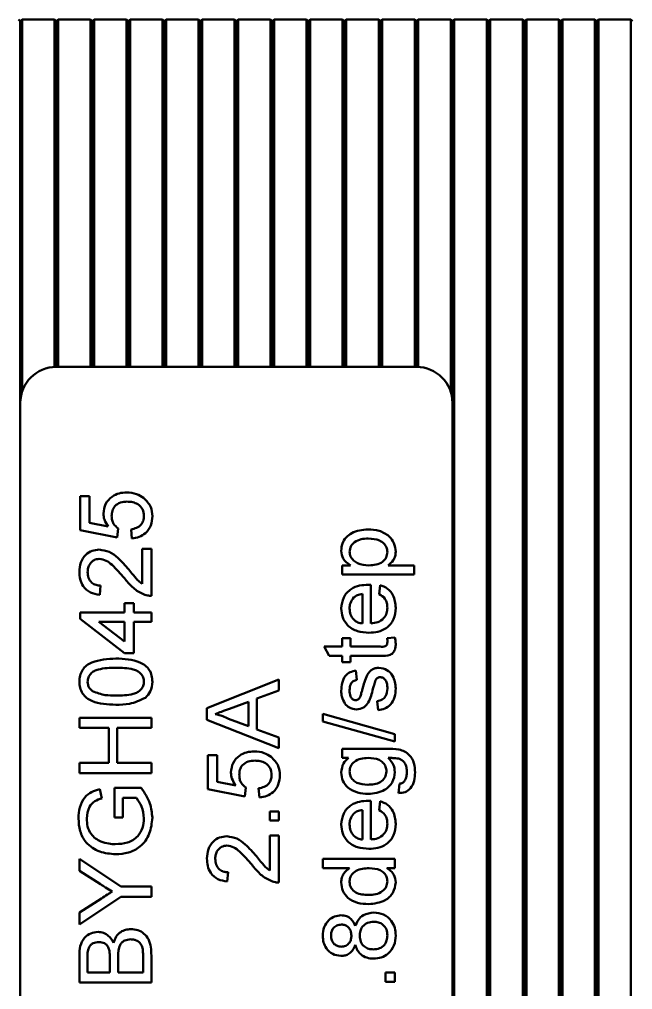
# Model space of a CAD drawing. Header units: millimetres. Extents: x 0 to 2215, y 0 to 863.
# Drawn here: x 1689.09 to 1697.6, y 680.01 to 693.48 of the extents above; entities that cross this region are included whole.
import ezdxf

# ---------------------------------------------------------------- set-up
doc = ezdxf.new("R2010")
doc.units = ezdxf.units.MM
doc.layers.add('粗实线层', color=7, linetype='Continuous', lineweight=50)

msp = doc.modelspace()

# ---------------------------------------------------------------- linework, layer by layer
at = {"layer": '粗实线层'}
for p, q in [((1689.075, 693.478), (1689.1, 693.453)), ((1689.1, 693.453), (1689.125, 693.478)), ((1689.1, 692.976), (1689.1, 693.453)), ((1689.125, 693.478), (1689.125, 692.996)), ((1689.125, 693.478), (1689.575, 693.478)), ((1689.575, 692.996), (1689.575, 693.478)), ((1689.575, 693.478), (1689.6, 693.453)), ((1689.6, 693.453), (1689.625, 693.478)), ((1689.6, 692.976), (1689.6, 693.453)), ((1689.625, 693.478), (1689.625, 692.996)), ((1689.625, 693.478), (1690.075, 693.478)), ((1690.075, 692.996), (1690.075, 693.478)), ((1690.075, 693.478), (1690.1, 693.453)), ((1690.1, 693.453), (1690.125, 693.478)), ((1690.1, 692.976), (1690.1, 693.453)), ((1690.125, 693.478), (1690.125, 692.996)), ((1690.125, 693.478), (1690.575, 693.478)), ((1690.575, 692.996), (1690.575, 693.478)), ((1690.575, 693.478), (1690.6, 693.453)), ((1690.6, 693.453), (1690.625, 693.478)), ((1690.6, 692.976), (1690.6, 693.453)), ((1690.625, 693.478), (1690.625, 692.996)), ((1690.625, 693.478), (1691.075, 693.478)), ((1691.075, 692.996), (1691.075, 693.478)), ((1691.075, 693.478), (1691.1, 693.453)), ((1691.1, 693.453), (1691.125, 693.478)), ((1691.1, 692.976), (1691.1, 693.453)), ((1691.125, 693.478), (1691.125, 692.996)), ((1691.125, 693.478), (1691.575, 693.478)), ((1691.575, 692.996), (1691.575, 693.478)), ((1691.575, 693.478), (1691.6, 693.453)), ((1691.6, 693.453), (1691.625, 693.478)), ((1691.6, 692.976), (1691.6, 693.453)), ((1691.625, 693.478), (1691.625, 692.996)), ((1691.625, 693.478), (1692.075, 693.478)), ((1692.075, 692.996), (1692.075, 693.478)), ((1692.075, 693.478), (1692.1, 693.453)), ((1692.1, 693.453), (1692.125, 693.478)), ((1692.1, 692.976), (1692.1, 693.453)), ((1692.125, 693.478), (1692.125, 692.996)), ((1692.125, 693.478), (1692.575, 693.478)), ((1692.575, 692.996), (1692.575, 693.478)), ((1692.575, 693.478), (1692.6, 693.453)), ((1692.6, 693.453), (1692.625, 693.478)), ((1692.6, 692.976), (1692.6, 693.453)), ((1692.625, 693.478), (1692.625, 692.996)), ((1692.625, 693.478), (1693.075, 693.478)), ((1693.075, 692.996), (1693.075, 693.478)), ((1693.075, 693.478), (1693.1, 693.453)), ((1693.1, 693.453), (1693.125, 693.478)), ((1693.1, 692.976), (1693.1, 693.453)), ((1693.125, 693.478), (1693.125, 692.996)), ((1693.125, 693.478), (1693.575, 693.478)), ((1693.575, 692.996), (1693.575, 693.478)), ((1693.575, 693.478), (1693.6, 693.453)), ((1693.6, 693.453), (1693.625, 693.478)), ((1693.6, 692.976), (1693.6, 693.453)), ((1693.625, 693.478), (1693.625, 692.996)), ((1693.625, 693.478), (1694.075, 693.478)), ((1694.075, 692.996), (1694.075, 693.478)), ((1694.075, 693.478), (1694.1, 693.453)), ((1694.1, 693.453), (1694.125, 693.478)), ((1694.1, 692.976), (1694.1, 693.453)), ((1694.125, 693.478), (1694.125, 692.996)), ((1694.125, 693.478), (1694.575, 693.478)), ((1694.575, 692.996), (1694.575, 693.478)), ((1694.575, 693.478), (1694.6, 693.453)), ((1694.6, 693.453), (1694.625, 693.478)), ((1694.6, 692.976), (1694.6, 693.453)), ((1694.625, 693.478), (1694.625, 692.996)), ((1694.625, 693.478), (1695.075, 693.478)), ((1695.075, 692.996), (1695.075, 693.478)), ((1695.075, 693.478), (1695.1, 693.453)), ((1695.1, 693.453), (1695.125, 693.478)), ((1695.1, 692.976), (1695.1, 693.453)), ((1695.125, 693.478), (1695.125, 692.996)), ((1695.125, 693.478), (1695.575, 693.478)), ((1695.575, 692.996), (1695.575, 693.478)), ((1695.575, 693.478), (1695.6, 693.453)), ((1695.6, 693.453), (1695.625, 693.478)), ((1695.6, 692.976), (1695.6, 693.453)), ((1695.625, 693.478), (1695.625, 692.996)), ((1695.625, 693.478), (1696.075, 693.478)), ((1696.075, 692.996), (1696.075, 693.478)), ((1696.075, 693.478), (1696.1, 693.453)), ((1696.1, 693.453), (1696.125, 693.478)), ((1696.1, 692.976), (1696.1, 693.453)), ((1696.125, 693.478), (1696.125, 692.996)), ((1696.125, 693.478), (1696.575, 693.478)), ((1696.575, 692.996), (1696.575, 693.478)), ((1696.575, 693.478), (1696.6, 693.453)), ((1696.6, 693.453), (1696.625, 693.478)), ((1696.6, 692.976), (1696.6, 693.453)), ((1696.625, 693.478), (1696.625, 692.996)), ((1696.625, 693.478), (1697.075, 693.478)), ((1697.075, 692.996), (1697.075, 693.478)), ((1697.075, 693.478), (1697.1, 693.453)), ((1697.1, 693.453), (1697.125, 693.478)), ((1697.1, 692.976), (1697.1, 693.453)), ((1697.125, 693.478), (1697.125, 692.996)), ((1697.125, 693.478), (1697.575, 693.478)), ((1697.575, 692.996), (1697.575, 693.478)), ((1697.575, 693.478), (1697.6, 693.453)), ((1689.1, 690.261), (1689.1, 692.976)), ((1689.125, 692.996), (1689.125, 690.276)), ((1689.575, 690.276), (1689.575, 692.996)), ((1689.6, 690.261), (1689.6, 692.976)), ((1689.625, 692.996), (1689.625, 690.276)), ((1690.075, 690.276), (1690.075, 692.996)), ((1690.1, 690.261), (1690.1, 692.976)), ((1690.125, 692.996), (1690.125, 690.276)), ((1690.575, 690.276), (1690.575, 692.996)), ((1690.6, 690.261), (1690.6, 692.976)), ((1690.625, 692.996), (1690.625, 690.276)), ((1691.075, 690.276), (1691.075, 692.996)), ((1691.1, 690.261), (1691.1, 692.976)), ((1691.125, 692.996), (1691.125, 690.276)), ((1691.575, 690.276), (1691.575, 692.996)), ((1691.6, 690.261), (1691.6, 692.976)), ((1691.625, 692.996), (1691.625, 690.276)), ((1692.075, 690.276), (1692.075, 692.996)), ((1692.1, 690.261), (1692.1, 692.976)), ((1692.125, 692.996), (1692.125, 690.276)), ((1692.575, 690.276), (1692.575, 692.996)), ((1692.6, 690.261), (1692.6, 692.976)), ((1692.625, 692.996), (1692.625, 690.276)), ((1693.075, 690.276), (1693.075, 692.996)), ((1693.1, 690.261), (1693.1, 692.976)), ((1693.125, 692.996), (1693.125, 690.276)), ((1693.575, 690.276), (1693.575, 692.996)), ((1693.6, 690.261), (1693.6, 692.976)), ((1693.625, 692.996), (1693.625, 690.276)), ((1694.075, 690.276), (1694.075, 692.996)), ((1694.1, 690.261), (1694.1, 692.976)), ((1694.125, 692.996), (1694.125, 690.276)), ((1694.575, 690.276), (1694.575, 692.996)), ((1694.6, 690.261), (1694.6, 692.976)), ((1694.625, 692.996), (1694.625, 690.276)), ((1695.075, 690.276), (1695.075, 692.996)), ((1695.1, 690.261), (1695.1, 692.976)), ((1695.125, 692.996), (1695.125, 690.276)), ((1695.575, 690.276), (1695.575, 692.996)), ((1695.6, 690.261), (1695.6, 692.976)), ((1695.625, 692.996), (1695.625, 690.276)), ((1696.075, 690.276), (1696.075, 692.996)), ((1696.1, 690.261), (1696.1, 692.976)), ((1696.125, 692.996), (1696.125, 690.276)), ((1696.575, 690.276), (1696.575, 692.996)), ((1696.6, 690.261), (1696.6, 692.976)), ((1696.625, 692.996), (1696.625, 690.276)), ((1697.075, 690.276), (1697.075, 692.996)), ((1697.1, 690.261), (1697.1, 692.976)), ((1697.125, 692.996), (1697.125, 690.276)), ((1697.575, 690.276), (1697.575, 692.996)), ((1689.125, 690.276), (1689.125, 688.801)), ((1689.575, 688.801), (1689.575, 690.276)), ((1689.625, 690.276), (1689.625, 688.801)), ((1690.075, 688.801), (1690.075, 690.276)), ((1690.125, 690.276), (1690.125, 688.801)), ((1690.575, 688.801), (1690.575, 690.276)), ((1690.625, 690.276), (1690.625, 688.801)), ((1691.075, 688.801), (1691.075, 690.276)), ((1691.125, 690.276), (1691.125, 688.801)), ((1691.575, 688.801), (1691.575, 690.276)), ((1691.625, 690.276), (1691.625, 688.801)), ((1692.075, 688.801), (1692.075, 690.276)), ((1692.125, 690.276), (1692.125, 688.801)), ((1692.575, 688.801), (1692.575, 690.276)), ((1692.625, 690.276), (1692.625, 688.801)), ((1693.075, 688.801), (1693.075, 690.276)), ((1693.125, 690.276), (1693.125, 688.801)), ((1693.575, 688.801), (1693.575, 690.276)), ((1693.625, 690.276), (1693.625, 688.801)), ((1694.075, 688.801), (1694.075, 690.276)), ((1694.125, 690.276), (1694.125, 688.801)), ((1694.575, 688.801), (1694.575, 690.276)), ((1694.625, 690.276), (1694.625, 688.801)), ((1695.075, 688.801), (1695.075, 690.276)), ((1695.125, 690.276), (1695.125, 688.801)), ((1695.575, 688.801), (1695.575, 690.276)), ((1695.625, 690.276), (1695.625, 688.801)), ((1696.075, 688.801), (1696.075, 690.276)), ((1696.125, 690.276), (1696.125, 688.801)), ((1696.575, 688.801), (1696.575, 690.276)), ((1696.625, 690.276), (1696.625, 688.801)), ((1697.075, 688.801), (1697.075, 690.276)), ((1697.125, 690.276), (1697.125, 688.801)), ((1697.575, 688.801), (1697.575, 690.276)), ((1689.1, 688.801), (1689.1, 690.261)), ((1689.6, 688.801), (1689.6, 690.261)), ((1690.1, 688.801), (1690.1, 690.261)), ((1690.6, 688.801), (1690.6, 690.261)), ((1691.1, 688.801), (1691.1, 690.261)), ((1691.6, 688.801), (1691.6, 690.261)), ((1692.1, 688.801), (1692.1, 690.261)), ((1692.6, 688.801), (1692.6, 690.261)), ((1693.1, 688.801), (1693.1, 690.261)), ((1693.6, 688.801), (1693.6, 690.261)), ((1694.1, 688.801), (1694.1, 690.261)), ((1694.6, 688.801), (1694.6, 690.261)), ((1695.1, 688.801), (1695.1, 690.261)), ((1695.6, 688.801), (1695.6, 690.261)), ((1696.1, 688.801), (1696.1, 690.261)), ((1696.6, 688.801), (1696.6, 690.261)), ((1697.1, 688.801), (1697.1, 690.261)), ((1689.1, 688.153), (1689.1, 688.801)), ((1689.125, 688.801), (1689.125, 688.309)), ((1689.575, 688.652), (1689.575, 688.801)), ((1689.6, 688.653), (1689.6, 688.801)), ((1689.625, 688.801), (1689.625, 688.653)), ((1690.075, 688.653), (1690.075, 688.801)), ((1690.1, 688.653), (1690.1, 688.801)), ((1690.125, 688.801), (1690.125, 688.653)), ((1690.575, 688.653), (1690.575, 688.801)), ((1690.6, 688.653), (1690.6, 688.801)), ((1690.625, 688.801), (1690.625, 688.653)), ((1691.075, 688.653), (1691.075, 688.801)), ((1691.1, 688.653), (1691.1, 688.801)), ((1691.125, 688.801), (1691.125, 688.653)), ((1691.575, 688.653), (1691.575, 688.801)), ((1691.6, 688.653), (1691.6, 688.801)), ((1691.625, 688.801), (1691.625, 688.653)), ((1692.075, 688.653), (1692.075, 688.801)), ((1692.1, 688.653), (1692.1, 688.801)), ((1692.125, 688.801), (1692.125, 688.653)), ((1692.575, 688.653), (1692.575, 688.801)), ((1692.6, 688.653), (1692.6, 688.801)), ((1692.625, 688.801), (1692.625, 688.653)), ((1693.075, 688.653), (1693.075, 688.801)), ((1693.1, 688.653), (1693.1, 688.801)), ((1693.125, 688.801), (1693.125, 688.653)), ((1693.575, 688.653), (1693.575, 688.801)), ((1693.6, 688.653), (1693.6, 688.801)), ((1693.625, 688.801), (1693.625, 688.653)), ((1694.075, 688.653), (1694.075, 688.801)), ((1694.1, 688.653), (1694.1, 688.801)), ((1694.125, 688.801), (1694.125, 688.653)), ((1694.575, 688.653), (1694.575, 688.801)), ((1694.6, 688.653), (1694.6, 688.801)), ((1694.625, 688.801), (1694.625, 688.652)), ((1695.075, 688.309), (1695.075, 688.801)), ((1695.1, 688.153), (1695.1, 688.801)), ((1695.125, 688.801), (1695.125, 677.004)), ((1695.575, 677.004), (1695.575, 688.801)), ((1695.6, 677.004), (1695.6, 688.801)), ((1695.625, 688.801), (1695.625, 677.004)), ((1696.075, 677.004), (1696.075, 688.801)), ((1696.1, 677.004), (1696.1, 688.801)), ((1696.125, 688.801), (1696.125, 677.004)), ((1696.575, 677.004), (1696.575, 688.801)), ((1696.6, 677.004), (1696.6, 688.801)), ((1696.625, 688.801), (1696.625, 677.004)), ((1697.075, 677.004), (1697.075, 688.801)), ((1697.1, 677.004), (1697.1, 688.801)), ((1697.125, 688.801), (1697.125, 677.004)), ((1697.575, 677.004), (1697.575, 688.801)), ((1694.6, 688.653), (1689.6, 688.653)), ((1689.1, 688.153), (1689.1, 677.653)), ((1695.1, 677.653), (1695.1, 688.153)), ((1689.933, 686.859), (1690.061, 686.859)), ((1689.933, 686.385), (1689.933, 686.859)), ((1690.061, 686.859), (1690.061, 686.489)), ((1690.445, 686.282), (1689.933, 686.385)), ((1690.061, 686.489), (1690.32, 686.438)), ((1690.458, 686.41), (1690.445, 686.282)), ((1690.65, 686.269), (1690.638, 686.397)), ((1690.791, 686.128), (1690.92, 686.128)), ((1690.791, 685.639), (1690.791, 686.128)), ((1690.92, 686.128), (1690.92, 685.474)), ((1693.568, 685.897), (1693.684, 685.897)), ((1693.568, 685.769), (1693.568, 685.897)), ((1694.207, 685.897), (1694.568, 685.897)), ((1694.568, 685.897), (1694.568, 685.769)), ((1694.568, 685.769), (1693.568, 685.769)), ((1690.215, 685.615), (1690.202, 685.487)), ((1693.966, 685.627), (1693.966, 685.09)), ((1694.081, 685.498), (1694.094, 685.624)), ((1693.85, 685.09), (1693.85, 685.5)), ((1690.548, 685.372), (1690.676, 685.372)), ((1690.548, 685.244), (1690.548, 685.372)), ((1690.676, 685.372), (1690.676, 685.244)), ((1689.933, 685.244), (1690.548, 685.244)), ((1689.933, 685.154), (1689.933, 685.244)), ((1690.548, 684.679), (1689.933, 685.154)), ((1690.676, 685.244), (1690.92, 685.244)), ((1690.92, 685.244), (1690.92, 685.115)), ((1690.188, 685.115), (1690.548, 684.838)), ((1690.548, 685.115), (1690.188, 685.115)), ((1690.548, 684.838), (1690.548, 685.115)), ((1690.676, 685.115), (1690.676, 684.679)), ((1690.92, 685.115), (1690.676, 685.115)), ((1693.568, 684.884), (1693.684, 684.884)), ((1693.568, 684.769), (1693.568, 684.884)), ((1693.684, 684.884), (1693.684, 684.769)), ((1694.193, 684.884), (1694.301, 684.897)), ((1693.317, 684.769), (1693.568, 684.769)), ((1693.39, 684.641), (1693.317, 684.769)), ((1693.684, 684.769), (1694.098, 684.769)), ((1690.676, 684.679), (1690.548, 684.679)), ((1693.568, 684.641), (1693.39, 684.641)), ((1693.568, 684.551), (1693.568, 684.641)), ((1693.684, 684.641), (1693.684, 684.551)), ((1694.094, 684.641), (1693.684, 684.641)), ((1693.684, 684.551), (1693.568, 684.551)), ((1693.76, 684.436), (1693.773, 684.308)), ((1691.691, 683.913), (1692.691, 684.31)), ((1692.691, 684.31), (1692.691, 684.16)), ((1692.691, 684.16), (1692.383, 684.046)), ((1692.268, 684.004), (1692.005, 683.907)), ((1692.268, 683.663), (1692.268, 684.004)), ((1692.383, 684.046), (1692.383, 683.62)), ((1694.068, 683.884), (1694.055, 684.013)), ((1691.691, 683.754), (1691.691, 683.913)), ((1693.299, 683.837), (1694.299, 683.554)), ((1693.299, 683.731), (1693.299, 683.837)), ((1689.92, 683.782), (1690.92, 683.782)), ((1689.92, 683.641), (1689.92, 683.782)), ((1690.92, 683.782), (1690.92, 683.641)), ((1692.691, 683.357), (1691.691, 683.754)), ((1691.991, 683.765), (1692.268, 683.663)), ((1694.299, 683.449), (1693.299, 683.731)), ((1690.33, 683.641), (1689.92, 683.641)), ((1690.33, 683.154), (1690.33, 683.641)), ((1690.445, 683.641), (1690.445, 683.154)), ((1690.92, 683.641), (1690.445, 683.641)), ((1692.383, 683.62), (1692.691, 683.506)), ((1694.299, 683.554), (1694.299, 683.449)), ((1692.691, 683.506), (1692.691, 683.357)), ((1691.704, 683.263), (1691.832, 683.263)), ((1691.704, 682.788), (1691.704, 683.263)), ((1691.832, 683.263), (1691.832, 682.893)), ((1693.568, 683.351), (1694.191, 683.351)), ((1693.568, 683.223), (1693.568, 683.351)), ((1689.92, 683.154), (1690.33, 683.154)), ((1689.92, 683.013), (1689.92, 683.154)), ((1690.445, 683.154), (1690.92, 683.154)), ((1690.92, 683.154), (1690.92, 683.013)), ((1693.658, 683.223), (1693.568, 683.223)), ((1690.92, 683.013), (1689.92, 683.013)), ((1691.832, 682.893), (1692.091, 682.842)), ((1694.35, 682.735), (1694.363, 682.864)), ((1690.202, 682.791), (1690.234, 682.662)), ((1690.407, 682.808), (1690.777, 682.808)), ((1690.407, 682.397), (1690.407, 682.808)), ((1692.217, 682.686), (1691.704, 682.788)), ((1692.229, 682.814), (1692.217, 682.686)), ((1692.422, 682.673), (1692.409, 682.801)), ((1690.712, 682.667), (1690.522, 682.667)), ((1690.522, 682.667), (1690.522, 682.397)), ((1693.966, 682.627), (1693.966, 682.09)), ((1694.081, 682.498), (1694.094, 682.624)), ((1692.563, 682.481), (1692.691, 682.481)), ((1692.563, 682.352), (1692.563, 682.481)), ((1692.691, 682.481), (1692.691, 682.352)), ((1693.85, 682.09), (1693.85, 682.5)), ((1690.522, 682.397), (1690.407, 682.397)), ((1692.691, 682.352), (1692.563, 682.352)), ((1692.563, 682.147), (1692.691, 682.147)), ((1692.563, 681.658), (1692.563, 682.147)), ((1692.691, 682.147), (1692.691, 681.494)), ((1689.92, 681.822), (1690.496, 681.437)), ((1689.92, 681.655), (1689.92, 681.822)), ((1693.299, 681.82), (1694.299, 681.82)), ((1693.299, 681.692), (1693.299, 681.82)), ((1694.299, 681.82), (1694.299, 681.692)), ((1690.214, 681.469), (1689.92, 681.655)), ((1693.668, 681.692), (1693.299, 681.692)), ((1694.299, 681.692), (1694.189, 681.692)), ((1691.986, 681.635), (1691.973, 681.506)), ((1690.496, 681.437), (1690.92, 681.437)), ((1690.92, 681.437), (1690.92, 681.296)), ((1690.496, 681.296), (1689.92, 680.912)), ((1689.92, 681.078), (1690.225, 681.272)), ((1690.92, 681.296), (1690.496, 681.296)), ((1689.92, 680.912), (1689.92, 681.078)), ((1689.92, 680.103), (1689.92, 680.477)), ((1690.035, 680.434), (1690.035, 680.244)), ((1690.343, 680.244), (1690.343, 680.45)), ((1690.458, 680.464), (1690.458, 680.244)), ((1690.804, 680.244), (1690.804, 680.48)), ((1690.92, 680.478), (1690.92, 680.103)), ((1690.035, 680.244), (1690.343, 680.244)), ((1690.458, 680.244), (1690.804, 680.244)), ((1694.171, 680.243), (1694.299, 680.243)), ((1694.171, 680.115), (1694.171, 680.243)), ((1694.299, 680.243), (1694.299, 680.115)), ((1690.92, 680.103), (1689.92, 680.103)), ((1694.299, 680.115), (1694.171, 680.115))]:
    msp.add_line(p, q, dxfattribs=at)
for centre, start, end in [((1689.6, 688.153), 90, 180), ((1694.6, 688.153), 0, 90)]:
    msp.add_arc(centre, 0.5, start, end, dxfattribs=at)
for points, knots in [([(1690.253, 686.617), (1690.259, 686.663), (1690.271, 686.754), (1690.362, 686.851), (1690.469, 686.903), (1690.541, 686.908), (1690.577, 686.91)], [0, 0, 0, 0, 0.27917, 0.558797, 0.779169, 1, 1, 1, 1]), ([(1690.577, 686.91), (1690.624, 686.907), (1690.709, 686.9), (1690.78, 686.854), (1690.811, 686.834)], [0, 0, 0, 0, 0.559726, 1, 1, 1, 1]), ([(1690.584, 686.782), (1690.553, 686.78), (1690.49, 686.776), (1690.412, 686.729), (1690.373, 686.655), (1690.37, 686.606), (1690.368, 686.581)], [0, 0, 0, 0, 0.280653, 0.559595, 0.77929, 1, 1, 1, 1]), ([(1690.817, 686.581), (1690.814, 686.614), (1690.807, 686.679), (1690.739, 686.747), (1690.661, 686.778), (1690.61, 686.781), (1690.584, 686.782)], [0, 0, 0, 0, 0.2795388, 0.5582516, 0.7788844, 1, 1, 1, 1]), ([(1690.811, 686.834), (1690.851, 686.794), (1690.921, 686.723), (1690.929, 686.624), (1690.933, 686.58)], [0, 0, 0, 0, 0.558485, 1, 1, 1, 1]), ([(1690.32, 686.438), (1690.299, 686.469), (1690.262, 686.523), (1690.256, 686.588), (1690.253, 686.617)], [0, 0, 0, 0, 0.559939, 1, 1, 1, 1]), ([(1690.368, 686.581), (1690.369, 686.562), (1690.371, 686.525), (1690.397, 686.461), (1690.435, 686.429), (1690.458, 686.41)], [0, 0, 0, 0, 0.280925, 0.561161, 1, 1, 1, 1]), ([(1690.638, 686.397), (1690.664, 686.403), (1690.716, 686.413), (1690.779, 686.456), (1690.813, 686.518), (1690.816, 686.56), (1690.817, 686.581)], [0, 0, 0, 0, 0.280714, 0.559926, 0.779622, 1, 1, 1, 1]), ([(1690.933, 686.58), (1690.929, 686.536), (1690.922, 686.449), (1690.848, 686.346), (1690.752, 686.286), (1690.684, 686.275), (1690.65, 686.269)], [0, 0, 0, 0, 0.28007, 0.559249, 0.779432, 1, 1, 1, 1]), ([(1693.555, 686.1), (1693.558, 686.134), (1693.564, 686.201), (1693.618, 686.288), (1693.735, 686.378), (1693.848, 686.389), (1693.928, 686.397)], [0, 0, 0, 0, 0.18709, 0.374052, 0.561104, 1, 1, 1, 1]), ([(1693.928, 686.397), (1693.98, 686.393), (1694.083, 686.386), (1694.214, 686.317), (1694.296, 686.207), (1694.306, 686.126), (1694.312, 686.085)], [0, 0, 0, 0, 0.28075, 0.560278, 0.780161, 1, 1, 1, 1]), ([(1693.93, 686.269), (1693.897, 686.268), (1693.83, 686.265), (1693.744, 686.229), (1693.682, 686.164), (1693.675, 686.112), (1693.671, 686.086)], [0, 0, 0, 0, 0.281282, 0.560954, 0.780919, 1, 1, 1, 1]), ([(1694.196, 686.081), (1694.194, 686.104), (1694.188, 686.149), (1694.146, 686.206), (1694.063, 686.263), (1693.985, 686.266), (1693.93, 686.269)], [0, 0, 0, 0, 0.18658, 0.3734104, 0.5603245, 1, 1, 1, 1]), ([(1689.92, 685.808), (1689.923, 685.851), (1689.929, 685.938), (1689.998, 686.043), (1690.093, 686.106), (1690.162, 686.112), (1690.196, 686.115)], [0, 0, 0, 0, 0.2804823, 0.5596436, 0.7797486, 1, 1, 1, 1]), ([(1690.196, 686.115), (1690.243, 686.109), (1690.339, 686.095), (1690.478, 685.988), (1690.557, 685.895), (1690.606, 685.838)], [0, 0, 0, 0, 0.278741, 0.558834, 1, 1, 1, 1]), ([(1693.684, 685.897), (1693.644, 685.925), (1693.571, 685.976), (1693.56, 686.062), (1693.555, 686.1)], [0, 0, 0, 0, 0.560159, 1, 1, 1, 1]), ([(1690.197, 685.987), (1690.171, 685.984), (1690.12, 685.977), (1690.067, 685.925), (1690.039, 685.865), (1690.036, 685.825), (1690.035, 685.805)], [0, 0, 0, 0, 0.27908, 0.558612, 0.779043, 1, 1, 1, 1]), ([(1690.546, 685.718), (1690.491, 685.782), (1690.415, 685.871), (1690.296, 685.969), (1690.23, 685.981), (1690.197, 685.987)], [0, 0, 0, 0, 0.561313, 0.781386, 1, 1, 1, 1]), ([(1693.671, 686.086), (1693.674, 686.063), (1693.68, 686.018), (1693.725, 685.963), (1693.807, 685.905), (1693.885, 685.901), (1693.94, 685.897)], [0, 0, 0, 0, 0.186313, 0.373288, 0.560513, 1, 1, 1, 1]), ([(1693.94, 685.897), (1693.973, 685.899), (1694.039, 685.901), (1694.126, 685.937), (1694.186, 686.003), (1694.193, 686.055), (1694.196, 686.081)], [0, 0, 0, 0, 0.281226, 0.560744, 0.780646, 1, 1, 1, 1]), ([(1694.312, 686.085), (1694.31, 686.064), (1694.307, 686.023), (1694.273, 685.954), (1694.232, 685.919), (1694.207, 685.897)], [0, 0, 0, 0, 0.2803784, 0.5605766, 1, 1, 1, 1]), ([(1690.606, 685.838), (1690.626, 685.814), (1690.658, 685.775), (1690.704, 685.721), (1690.744, 685.675), (1690.776, 685.651), (1690.791, 685.639)], [0, 0, 0, 0, 0.340038, 0.560063, 0.78009, 1, 1, 1, 1]), ([(1690.202, 685.487), (1690.157, 685.495), (1690.069, 685.509), (1689.971, 685.595), (1689.925, 685.703), (1689.922, 685.773), (1689.92, 685.808)], [0, 0, 0, 0, 0.280235, 0.558893, 0.779132, 1, 1, 1, 1]), ([(1690.035, 685.805), (1690.037, 685.777), (1690.041, 685.722), (1690.086, 685.656), (1690.15, 685.62), (1690.193, 685.617), (1690.215, 685.615)], [0, 0, 0, 0, 0.28041, 0.559489, 0.779375, 1, 1, 1, 1]), ([(1690.831, 685.488), (1690.792, 685.505), (1690.728, 685.533), (1690.654, 685.596), (1690.597, 685.655), (1690.563, 685.697), (1690.546, 685.718)], [0, 0, 0, 0, 0.3394111, 0.559525, 0.7797523, 1, 1, 1, 1]), ([(1693.555, 685.299), (1693.561, 685.352), (1693.574, 685.458), (1693.681, 685.571), (1693.808, 685.622), (1693.891, 685.626), (1693.933, 685.628)], [0, 0, 0, 0, 0.279366, 0.558398, 0.778885, 1, 1, 1, 1]), ([(1693.933, 685.628), (1693.939, 685.628), (1693.95, 685.628), (1693.961, 685.628), (1693.966, 685.627)], [0, 0, 0, 0, 0.559999, 1, 1, 1, 1]), ([(1694.094, 685.624), (1694.13, 685.61), (1694.203, 685.581), (1694.296, 685.469), (1694.306, 685.368), (1694.312, 685.306)], [0, 0, 0, 0, 0.2806132, 0.5608329, 1, 1, 1, 1]), ([(1690.92, 685.474), (1690.903, 685.475), (1690.872, 685.475), (1690.843, 685.484), (1690.831, 685.488)], [0, 0, 0, 0, 0.559956, 1, 1, 1, 1]), ([(1693.732, 685.453), (1693.712, 685.427), (1693.676, 685.382), (1693.672, 685.324), (1693.671, 685.298)], [0, 0, 0, 0, 0.5585118, 1, 1, 1, 1]), ([(1693.85, 685.5), (1693.826, 685.496), (1693.782, 685.491), (1693.747, 685.464), (1693.732, 685.453)], [0, 0, 0, 0, 0.560674, 1, 1, 1, 1]), ([(1694.196, 685.308), (1694.195, 685.33), (1694.193, 685.374), (1694.161, 685.45), (1694.111, 685.48), (1694.081, 685.498)], [0, 0, 0, 0, 0.281282, 0.561906, 1, 1, 1, 1]), ([(1693.94, 684.961), (1693.886, 684.965), (1693.777, 684.971), (1693.644, 685.052), (1693.566, 685.172), (1693.559, 685.257), (1693.555, 685.299)], [0, 0, 0, 0, 0.280748, 0.559775, 0.779666, 1, 1, 1, 1]), ([(1693.671, 685.298), (1693.673, 685.27), (1693.678, 685.213), (1693.722, 685.144), (1693.783, 685.1), (1693.828, 685.093), (1693.85, 685.09)], [0, 0, 0, 0, 0.28019, 0.559728, 0.779642, 1, 1, 1, 1]), ([(1694.312, 685.306), (1694.307, 685.252), (1694.297, 685.144), (1694.195, 685.023), (1694.066, 684.968), (1693.982, 684.964), (1693.94, 684.961)], [0, 0, 0, 0, 0.279952, 0.558661, 0.778994, 1, 1, 1, 1]), ([(1693.966, 685.09), (1693.999, 685.094), (1694.065, 685.101), (1694.144, 685.155), (1694.19, 685.23), (1694.194, 685.282), (1694.196, 685.308)], [0, 0, 0, 0, 0.280633, 0.559687, 0.779661, 1, 1, 1, 1]), ([(1694.196, 684.834), (1694.196, 684.844), (1694.196, 684.86), (1694.194, 684.877), (1694.193, 684.884)], [0, 0, 0, 0, 0.559965, 1, 1, 1, 1]), ([(1694.301, 684.897), (1694.304, 684.881), (1694.31, 684.851), (1694.311, 684.82), (1694.312, 684.807)], [0, 0, 0, 0, 0.5600783, 1, 1, 1, 1]), ([(1694.312, 684.807), (1694.311, 684.787), (1694.31, 684.747), (1694.286, 684.689), (1694.213, 684.633), (1694.143, 684.638), (1694.094, 684.641)], [0, 0, 0, 0, 0.187433, 0.373821, 0.559462, 1, 1, 1, 1]), ([(1694.098, 684.769), (1694.122, 684.767), (1694.152, 684.765), (1694.182, 684.785), (1694.195, 684.805), (1694.196, 684.822), (1694.196, 684.834)], [0, 0, 0, 0, 0.499596, 0.625239, 0.750354, 1, 1, 1, 1]), ([(1689.92, 684.282), (1689.922, 684.31), (1689.925, 684.367), (1689.959, 684.446), (1690.017, 684.51), (1690.169, 684.589), (1690.312, 684.597), (1690.426, 684.603)], [0, 0, 0, 0, 0.125373, 0.250644, 0.375698, 0.501113, 1, 1, 1, 1]), ([(1690.426, 684.474), (1690.344, 684.473), (1690.242, 684.472), (1690.125, 684.432), (1690.077, 684.394), (1690.041, 684.342), (1690.037, 684.301), (1690.035, 684.281)], [0, 0, 0, 0, 0.500352, 0.625529, 0.750516, 0.875255, 1, 1, 1, 1]), ([(1690.426, 684.603), (1690.542, 684.599), (1690.686, 684.594), (1690.835, 684.509), (1690.894, 684.447), (1690.928, 684.367), (1690.931, 684.31), (1690.933, 684.282)], [0, 0, 0, 0, 0.4991147, 0.6244582, 0.7495538, 0.8746582, 1, 1, 1, 1]), ([(1690.817, 684.282), (1690.815, 684.302), (1690.811, 684.343), (1690.774, 684.394), (1690.727, 684.433), (1690.61, 684.472), (1690.508, 684.473), (1690.426, 684.474)], [0, 0, 0, 0, 0.124656, 0.24942, 0.374387, 0.49959, 1, 1, 1, 1]), ([(1693.85, 684.178), (1693.867, 684.245), (1693.888, 684.328), (1693.942, 684.416), (1693.981, 684.45), (1694.028, 684.471), (1694.062, 684.473), (1694.079, 684.474)], [0, 0, 0, 0, 0.500446, 0.625396, 0.750274, 0.875069, 1, 1, 1, 1]), ([(1694.079, 684.474), (1694.118, 684.468), (1694.195, 684.456), (1694.294, 684.348), (1694.305, 684.249), (1694.312, 684.188)], [0, 0, 0, 0, 0.279926, 0.560038, 1, 1, 1, 1]), ([(1693.555, 684.156), (1693.558, 684.192), (1693.562, 684.264), (1693.601, 684.36), (1693.677, 684.419), (1693.733, 684.43), (1693.76, 684.436)], [0, 0, 0, 0, 0.280737, 0.560427, 0.77945, 1, 1, 1, 1]), ([(1694.092, 684.346), (1694.085, 684.345), (1694.071, 684.344), (1694.048, 684.328), (1694.039, 684.312), (1694.033, 684.302)], [0, 0, 0, 0, 0.279757, 0.559839, 1, 1, 1, 1]), ([(1694.196, 684.189), (1694.196, 684.209), (1694.194, 684.248), (1694.175, 684.3), (1694.138, 684.338), (1694.108, 684.343), (1694.092, 684.346)], [0, 0, 0, 0, 0.2811877, 0.5609523, 0.7810946, 1, 1, 1, 1]), ([(1690.426, 683.962), (1690.311, 683.965), (1690.167, 683.97), (1690.018, 684.055), (1689.959, 684.117), (1689.925, 684.197), (1689.921, 684.254), (1689.92, 684.282)], [0, 0, 0, 0, 0.4991489, 0.6245224, 0.7495969, 0.8746743, 1, 1, 1, 1]), ([(1690.035, 684.281), (1690.036, 684.266), (1690.038, 684.237), (1690.059, 684.188), (1690.087, 684.163), (1690.104, 684.148)], [0, 0, 0, 0, 0.2804532, 0.5606885, 1, 1, 1, 1]), ([(1690.426, 684.09), (1690.508, 684.091), (1690.61, 684.092), (1690.727, 684.131), (1690.774, 684.17), (1690.811, 684.221), (1690.815, 684.262), (1690.817, 684.282)], [0, 0, 0, 0, 0.500363, 0.625568, 0.750538, 0.875304, 1, 1, 1, 1]), ([(1690.933, 684.282), (1690.928, 684.234), (1690.921, 684.148), (1690.862, 684.086), (1690.836, 684.059)], [0, 0, 0, 0, 0.559716, 1, 1, 1, 1]), ([(1693.773, 684.308), (1693.756, 684.303), (1693.72, 684.294), (1693.676, 684.242), (1693.673, 684.195), (1693.671, 684.166)], [0, 0, 0, 0, 0.280304, 0.560237, 1, 1, 1, 1]), ([(1694.033, 684.302), (1694.025, 684.28), (1694.011, 684.24), (1694, 684.2), (1693.996, 684.182)], [0, 0, 0, 0, 0.559788, 1, 1, 1, 1]), ([(1690.104, 684.148), (1690.162, 684.127), (1690.266, 684.089), (1690.377, 684.09), (1690.426, 684.09)], [0, 0, 0, 0, 0.5580588, 1, 1, 1, 1]), ([(1693.607, 683.978), (1693.59, 684.009), (1693.56, 684.065), (1693.557, 684.129), (1693.555, 684.156)], [0, 0, 0, 0, 0.5589377, 1, 1, 1, 1]), ([(1693.671, 684.166), (1693.671, 684.135), (1693.673, 684.088), (1693.705, 684.044), (1693.731, 684.028), (1693.747, 684.026), (1693.754, 684.025)], [0, 0, 0, 0, 0.49977, 0.749095, 0.874592, 1, 1, 1, 1]), ([(1693.996, 684.182), (1693.979, 684.117), (1693.959, 684.035), (1693.903, 683.952), (1693.851, 683.909), (1693.801, 683.902), (1693.767, 683.897)], [0, 0, 0, 0, 0.501321, 0.626592, 0.751817, 1, 1, 1, 1]), ([(1693.793, 684.039), (1693.799, 684.046), (1693.812, 684.058), (1693.819, 684.074), (1693.822, 684.081)], [0, 0, 0, 0, 0.559084, 1, 1, 1, 1]), ([(1693.822, 684.081), (1693.827, 684.099), (1693.837, 684.131), (1693.846, 684.164), (1693.85, 684.178)], [0, 0, 0, 0, 0.559965, 1, 1, 1, 1]), ([(1694.055, 684.013), (1694.078, 684.018), (1694.124, 684.028), (1694.188, 684.09), (1694.193, 684.152), (1694.196, 684.189)], [0, 0, 0, 0, 0.281314, 0.561069, 1, 1, 1, 1]), ([(1694.312, 684.188), (1694.31, 684.147), (1694.306, 684.067), (1694.25, 683.963), (1694.161, 683.905), (1694.099, 683.891), (1694.068, 683.884)], [0, 0, 0, 0, 0.280739, 0.559297, 0.779311, 1, 1, 1, 1]), ([(1690.836, 684.059), (1690.763, 684.025), (1690.633, 683.963), (1690.49, 683.962), (1690.426, 683.962)], [0, 0, 0, 0, 0.5579733, 1, 1, 1, 1]), ([(1693.767, 683.897), (1693.732, 683.902), (1693.669, 683.911), (1693.626, 683.957), (1693.607, 683.978)], [0, 0, 0, 0, 0.558927, 1, 1, 1, 1]), ([(1693.754, 684.025), (1693.762, 684.026), (1693.776, 684.028), (1693.787, 684.035), (1693.793, 684.039)], [0, 0, 0, 0, 0.559236, 1, 1, 1, 1]), ([(1692.005, 683.907), (1691.968, 683.893), (1691.902, 683.868), (1691.835, 683.844), (1691.806, 683.833)], [0, 0, 0, 0, 0.560002, 1, 1, 1, 1]), ([(1691.806, 683.833), (1691.842, 683.824), (1691.906, 683.807), (1691.965, 683.778), (1691.991, 683.765)], [0, 0, 0, 0, 0.5599146, 1, 1, 1, 1]), ([(1692.024, 683.021), (1692.03, 683.066), (1692.042, 683.158), (1692.133, 683.255), (1692.24, 683.307), (1692.312, 683.312), (1692.348, 683.314)], [0, 0, 0, 0, 0.27917, 0.558797, 0.779169, 1, 1, 1, 1]), ([(1692.348, 683.314), (1692.395, 683.311), (1692.48, 683.304), (1692.551, 683.258), (1692.582, 683.238)], [0, 0, 0, 0, 0.559726, 1, 1, 1, 1]), ([(1694.191, 683.351), (1694.246, 683.351), (1694.356, 683.351), (1694.504, 683.283), (1694.573, 683.153), (1694.578, 683.066), (1694.581, 683.023)], [0, 0, 0, 0, 0.28194, 0.558884, 0.778943, 1, 1, 1, 1]), ([(1692.356, 683.186), (1692.324, 683.184), (1692.262, 683.18), (1692.183, 683.132), (1692.144, 683.059), (1692.141, 683.01), (1692.14, 682.985)], [0, 0, 0, 0, 0.280653, 0.559595, 0.77929, 1, 1, 1, 1]), ([(1692.588, 682.985), (1692.585, 683.017), (1692.578, 683.083), (1692.51, 683.151), (1692.432, 683.182), (1692.381, 683.184), (1692.356, 683.186)], [0, 0, 0, 0, 0.279539, 0.558252, 0.778884, 1, 1, 1, 1]), ([(1692.582, 683.238), (1692.622, 683.198), (1692.693, 683.127), (1692.7, 683.027), (1692.704, 682.984)], [0, 0, 0, 0, 0.558485, 1, 1, 1, 1]), ([(1693.555, 683.021), (1693.561, 683.066), (1693.572, 683.146), (1693.632, 683.199), (1693.658, 683.223)], [0, 0, 0, 0, 0.558411, 1, 1, 1, 1]), ([(1693.927, 683.223), (1693.893, 683.221), (1693.827, 683.218), (1693.74, 683.179), (1693.681, 683.113), (1693.674, 683.061), (1693.671, 683.034)], [0, 0, 0, 0, 0.281134, 0.56058, 0.780632, 1, 1, 1, 1]), ([(1694.184, 683.036), (1694.181, 683.059), (1694.177, 683.103), (1694.137, 683.16), (1694.056, 683.216), (1693.98, 683.22), (1693.927, 683.223)], [0, 0, 0, 0, 0.186756, 0.373465, 0.560356, 1, 1, 1, 1]), ([(1694.209, 683.223), (1694.238, 683.191), (1694.289, 683.135), (1694.296, 683.06), (1694.299, 683.027)], [0, 0, 0, 0, 0.559109, 1, 1, 1, 1]), ([(1694.35, 683.214), (1694.324, 683.217), (1694.277, 683.223), (1694.23, 683.223), (1694.209, 683.223)], [0, 0, 0, 0, 0.559582, 1, 1, 1, 1]), ([(1694.466, 683.025), (1694.465, 683.048), (1694.463, 683.092), (1694.441, 683.152), (1694.4, 683.195), (1694.366, 683.208), (1694.35, 683.214)], [0, 0, 0, 0, 0.280574, 0.559841, 0.779846, 1, 1, 1, 1]), ([(1692.091, 682.842), (1692.07, 682.873), (1692.033, 682.927), (1692.027, 682.992), (1692.024, 683.021)], [0, 0, 0, 0, 0.559939, 1, 1, 1, 1]), ([(1693.931, 682.723), (1693.881, 682.726), (1693.781, 682.734), (1693.651, 682.797), (1693.568, 682.902), (1693.559, 682.982), (1693.555, 683.021)], [0, 0, 0, 0, 0.280872, 0.560614, 0.780191, 1, 1, 1, 1]), ([(1693.671, 683.034), (1693.673, 683.013), (1693.678, 682.969), (1693.718, 682.915), (1693.796, 682.858), (1693.87, 682.854), (1693.923, 682.851)], [0, 0, 0, 0, 0.186767, 0.373586, 0.560632, 1, 1, 1, 1]), ([(1693.923, 682.851), (1693.984, 682.854), (1694.076, 682.859), (1694.17, 682.946), (1694.179, 683.006), (1694.184, 683.036)], [0, 0, 0, 0, 0.499992, 0.750208, 1, 1, 1, 1]), ([(1694.299, 683.027), (1694.293, 682.977), (1694.281, 682.876), (1694.138, 682.748), (1694.01, 682.732), (1693.931, 682.723)], [0, 0, 0, 0, 0.280158, 0.56021, 1, 1, 1, 1]), ([(1694.581, 683.023), (1694.579, 682.984), (1694.574, 682.906), (1694.528, 682.803), (1694.443, 682.74), (1694.381, 682.737), (1694.35, 682.735)], [0, 0, 0, 0, 0.280999, 0.560787, 0.779843, 1, 1, 1, 1]), ([(1694.435, 682.904), (1694.446, 682.926), (1694.464, 682.964), (1694.465, 683.006), (1694.466, 683.025)], [0, 0, 0, 0, 0.558823, 1, 1, 1, 1]), ([(1692.14, 682.985), (1692.141, 682.966), (1692.142, 682.929), (1692.169, 682.865), (1692.206, 682.833), (1692.229, 682.814)], [0, 0, 0, 0, 0.280925, 0.561161, 1, 1, 1, 1]), ([(1692.409, 682.801), (1692.435, 682.807), (1692.487, 682.817), (1692.55, 682.86), (1692.584, 682.922), (1692.587, 682.964), (1692.588, 682.985)], [0, 0, 0, 0, 0.280714, 0.559926, 0.779622, 1, 1, 1, 1]), ([(1692.704, 682.984), (1692.7, 682.94), (1692.693, 682.853), (1692.62, 682.75), (1692.523, 682.689), (1692.456, 682.678), (1692.422, 682.673)], [0, 0, 0, 0, 0.28007, 0.559249, 0.779432, 1, 1, 1, 1]), ([(1694.363, 682.864), (1694.379, 682.867), (1694.407, 682.873), (1694.427, 682.895), (1694.435, 682.904)], [0, 0, 0, 0, 0.560351, 1, 1, 1, 1]), ([(1689.907, 682.383), (1689.91, 682.435), (1689.917, 682.537), (1689.98, 682.671), (1690.086, 682.755), (1690.163, 682.779), (1690.202, 682.791)], [0, 0, 0, 0, 0.280404, 0.559856, 0.779464, 1, 1, 1, 1]), ([(1690.777, 682.808), (1690.825, 682.737), (1690.912, 682.612), (1690.926, 682.461), (1690.933, 682.394)], [0, 0, 0, 0, 0.559918, 1, 1, 1, 1]), ([(1690.234, 682.662), (1690.2, 682.651), (1690.131, 682.629), (1690.038, 682.531), (1690.028, 682.438), (1690.022, 682.381)], [0, 0, 0, 0, 0.281603, 0.560889, 1, 1, 1, 1]), ([(1690.817, 682.383), (1690.81, 682.441), (1690.798, 682.544), (1690.738, 682.629), (1690.712, 682.667)], [0, 0, 0, 0, 0.559425, 1, 1, 1, 1]), ([(1693.555, 682.299), (1693.561, 682.352), (1693.574, 682.458), (1693.681, 682.571), (1693.808, 682.622), (1693.891, 682.626), (1693.933, 682.628)], [0, 0, 0, 0, 0.279366, 0.558398, 0.778885, 1, 1, 1, 1]), ([(1693.933, 682.628), (1693.939, 682.628), (1693.95, 682.628), (1693.961, 682.628), (1693.966, 682.627)], [0, 0, 0, 0, 0.559999, 1, 1, 1, 1]), ([(1694.094, 682.624), (1694.13, 682.61), (1694.203, 682.581), (1694.296, 682.469), (1694.306, 682.368), (1694.312, 682.306)], [0, 0, 0, 0, 0.2806132, 0.5608329, 1, 1, 1, 1]), ([(1693.85, 682.5), (1693.826, 682.496), (1693.782, 682.491), (1693.747, 682.464), (1693.732, 682.453)], [0, 0, 0, 0, 0.560674, 1, 1, 1, 1]), ([(1694.196, 682.308), (1694.195, 682.33), (1694.193, 682.374), (1694.161, 682.45), (1694.111, 682.48), (1694.081, 682.498)], [0, 0, 0, 0, 0.281282, 0.561906, 1, 1, 1, 1]), ([(1690.424, 681.885), (1690.349, 681.892), (1690.198, 681.907), (1690.012, 682.027), (1689.92, 682.205), (1689.911, 682.324), (1689.907, 682.383)], [0, 0, 0, 0, 0.2803449, 0.5593099, 0.7793183, 1, 1, 1, 1]), ([(1690.022, 682.381), (1690.024, 682.343), (1690.028, 682.269), (1690.073, 682.172), (1690.141, 682.102), (1690.193, 682.076), (1690.22, 682.063)], [0, 0, 0, 0, 0.280276, 0.559955, 0.779845, 1, 1, 1, 1]), ([(1690.419, 682.026), (1690.476, 682.029), (1690.589, 682.035), (1690.732, 682.118), (1690.804, 682.25), (1690.813, 682.338), (1690.817, 682.383)], [0, 0, 0, 0, 0.280808, 0.559487, 0.779455, 1, 1, 1, 1]), ([(1690.933, 682.394), (1690.925, 682.319), (1690.911, 682.167), (1690.781, 681.988), (1690.603, 681.899), (1690.484, 681.889), (1690.424, 681.885)], [0, 0, 0, 0, 0.2801963, 0.5590184, 0.77928, 1, 1, 1, 1]), ([(1693.732, 682.453), (1693.712, 682.427), (1693.676, 682.382), (1693.672, 682.324), (1693.671, 682.298)], [0, 0, 0, 0, 0.5585118, 1, 1, 1, 1]), ([(1693.94, 681.961), (1693.886, 681.965), (1693.777, 681.971), (1693.644, 682.052), (1693.566, 682.172), (1693.559, 682.257), (1693.555, 682.299)], [0, 0, 0, 0, 0.280748, 0.559775, 0.779666, 1, 1, 1, 1]), ([(1693.671, 682.298), (1693.673, 682.27), (1693.678, 682.213), (1693.722, 682.144), (1693.783, 682.1), (1693.828, 682.093), (1693.85, 682.09)], [0, 0, 0, 0, 0.28019, 0.559728, 0.779642, 1, 1, 1, 1]), ([(1694.312, 682.306), (1694.307, 682.252), (1694.297, 682.144), (1694.195, 682.023), (1694.066, 681.968), (1693.982, 681.964), (1693.94, 681.961)], [0, 0, 0, 0, 0.279952, 0.558661, 0.778994, 1, 1, 1, 1]), ([(1693.966, 682.09), (1693.999, 682.094), (1694.065, 682.101), (1694.144, 682.155), (1694.19, 682.23), (1694.194, 682.282), (1694.196, 682.308)], [0, 0, 0, 0, 0.280633, 0.559687, 0.779661, 1, 1, 1, 1]), ([(1690.22, 682.063), (1690.256, 682.051), (1690.321, 682.029), (1690.389, 682.027), (1690.419, 682.026)], [0, 0, 0, 0, 0.559779, 1, 1, 1, 1]), ([(1691.691, 681.827), (1691.694, 681.87), (1691.7, 681.958), (1691.769, 682.062), (1691.864, 682.125), (1691.933, 682.131), (1691.967, 682.135)], [0, 0, 0, 0, 0.2804823, 0.5596436, 0.7797486, 1, 1, 1, 1]), ([(1691.967, 682.135), (1692.015, 682.128), (1692.11, 682.114), (1692.249, 682.007), (1692.328, 681.914), (1692.377, 681.857)], [0, 0, 0, 0, 0.278741, 0.558834, 1, 1, 1, 1]), ([(1691.968, 682.006), (1691.943, 682.003), (1691.891, 681.996), (1691.838, 681.944), (1691.81, 681.884), (1691.807, 681.844), (1691.806, 681.824)], [0, 0, 0, 0, 0.27908, 0.558612, 0.779043, 1, 1, 1, 1]), ([(1692.317, 681.738), (1692.262, 681.801), (1692.186, 681.89), (1692.067, 681.989), (1692.001, 682), (1691.968, 682.006)], [0, 0, 0, 0, 0.561313, 0.781386, 1, 1, 1, 1]), ([(1691.973, 681.506), (1691.929, 681.514), (1691.84, 681.528), (1691.742, 681.614), (1691.697, 681.722), (1691.693, 681.792), (1691.691, 681.827)], [0, 0, 0, 0, 0.280235, 0.558893, 0.779132, 1, 1, 1, 1]), ([(1691.806, 681.824), (1691.808, 681.796), (1691.812, 681.741), (1691.857, 681.675), (1691.921, 681.639), (1691.964, 681.636), (1691.986, 681.635)], [0, 0, 0, 0, 0.28041, 0.559489, 0.779375, 1, 1, 1, 1]), ([(1692.377, 681.857), (1692.397, 681.833), (1692.429, 681.794), (1692.475, 681.74), (1692.515, 681.695), (1692.547, 681.67), (1692.563, 681.658)], [0, 0, 0, 0, 0.340038, 0.560063, 0.78009, 1, 1, 1, 1]), ([(1692.602, 681.507), (1692.563, 681.524), (1692.499, 681.552), (1692.425, 681.615), (1692.368, 681.674), (1692.334, 681.716), (1692.317, 681.738)], [0, 0, 0, 0, 0.339411, 0.559525, 0.779752, 1, 1, 1, 1]), ([(1693.555, 681.495), (1693.557, 681.517), (1693.56, 681.561), (1693.596, 681.634), (1693.641, 681.67), (1693.668, 681.692)], [0, 0, 0, 0, 0.280563, 0.560896, 1, 1, 1, 1]), ([(1693.944, 681.692), (1693.88, 681.689), (1693.784, 681.684), (1693.7, 681.607), (1693.674, 681.55), (1693.672, 681.519), (1693.671, 681.503)], [0, 0, 0, 0, 0.498965, 0.748684, 0.874281, 1, 1, 1, 1]), ([(1694.196, 681.508), (1694.194, 681.53), (1694.189, 681.574), (1694.15, 681.629), (1694.071, 681.685), (1693.996, 681.689), (1693.944, 681.692)], [0, 0, 0, 0, 0.186719, 0.373542, 0.560525, 1, 1, 1, 1]), ([(1694.189, 681.692), (1694.208, 681.68), (1694.247, 681.656), (1694.3, 681.591), (1694.307, 681.531), (1694.312, 681.495)], [0, 0, 0, 0, 0.281116, 0.561725, 1, 1, 1, 1]), ([(1690.374, 681.367), (1690.344, 681.386), (1690.291, 681.42), (1690.237, 681.454), (1690.214, 681.469)], [0, 0, 0, 0, 0.56, 1, 1, 1, 1]), ([(1692.691, 681.494), (1692.674, 681.494), (1692.644, 681.495), (1692.615, 681.503), (1692.602, 681.507)], [0, 0, 0, 0, 0.5599563, 1, 1, 1, 1]), ([(1693.934, 681.192), (1693.883, 681.196), (1693.782, 681.202), (1693.65, 681.266), (1693.569, 681.375), (1693.56, 681.455), (1693.555, 681.495)], [0, 0, 0, 0, 0.280962, 0.56044, 0.780127, 1, 1, 1, 1]), ([(1693.671, 681.503), (1693.672, 681.488), (1693.674, 681.458), (1693.699, 681.402), (1693.779, 681.328), (1693.872, 681.323), (1693.934, 681.32)], [0, 0, 0, 0, 0.125718, 0.25135, 0.501025, 1, 1, 1, 1]), ([(1693.934, 681.32), (1693.968, 681.322), (1694.035, 681.324), (1694.123, 681.362), (1694.185, 681.429), (1694.192, 681.482), (1694.196, 681.508)], [0, 0, 0, 0, 0.281206, 0.560839, 0.780812, 1, 1, 1, 1]), ([(1694.312, 681.495), (1694.304, 681.445), (1694.287, 681.344), (1694.145, 681.215), (1694.014, 681.201), (1693.934, 681.192)], [0, 0, 0, 0, 0.279615, 0.559901, 1, 1, 1, 1]), ([(1690.225, 681.272), (1690.253, 681.29), (1690.303, 681.322), (1690.352, 681.353), (1690.374, 681.367)], [0, 0, 0, 0, 0.5600005, 1, 1, 1, 1]), ([(1693.299, 680.755), (1693.302, 680.795), (1693.308, 680.875), (1693.373, 680.97), (1693.46, 681.029), (1693.523, 681.035), (1693.554, 681.038)], [0, 0, 0, 0, 0.280348, 0.559692, 0.779821, 1, 1, 1, 1]), ([(1693.554, 681.038), (1693.579, 681.036), (1693.628, 681.032), (1693.706, 680.983), (1693.734, 680.925), (1693.75, 680.89)], [0, 0, 0, 0, 0.2806125, 0.5608326, 1, 1, 1, 1]), ([(1693.75, 680.89), (1693.763, 680.92), (1693.787, 680.979), (1693.874, 681.06), (1693.957, 681.07), (1694.008, 681.077)], [0, 0, 0, 0, 0.281226, 0.561787, 1, 1, 1, 1]), ([(1694.008, 681.077), (1694.054, 681.071), (1694.147, 681.061), (1694.249, 680.973), (1694.305, 680.866), (1694.309, 680.793), (1694.312, 680.756)], [0, 0, 0, 0, 0.279532, 0.559025, 0.779261, 1, 1, 1, 1]), ([(1690.394, 680.658), (1690.405, 680.687), (1690.426, 680.745), (1690.488, 680.806), (1690.561, 680.841), (1690.609, 680.844), (1690.633, 680.846)], [0, 0, 0, 0, 0.280211, 0.55967, 0.779709, 1, 1, 1, 1]), ([(1690.633, 680.846), (1690.666, 680.843), (1690.732, 680.837), (1690.821, 680.788), (1690.912, 680.672), (1690.917, 680.558), (1690.92, 680.478)], [0, 0, 0, 0, 0.187143, 0.374319, 0.560786, 1, 1, 1, 1]), ([(1693.558, 680.91), (1693.536, 680.907), (1693.491, 680.902), (1693.442, 680.861), (1693.417, 680.808), (1693.415, 680.774), (1693.414, 680.756)], [0, 0, 0, 0, 0.2796927, 0.5591452, 0.7793167, 1, 1, 1, 1]), ([(1693.696, 680.757), (1693.695, 680.779), (1693.692, 680.823), (1693.657, 680.875), (1693.609, 680.906), (1693.575, 680.909), (1693.558, 680.91)], [0, 0, 0, 0, 0.280478, 0.5592592, 0.7795763, 1, 1, 1, 1]), ([(1694.006, 680.949), (1693.977, 680.946), (1693.919, 680.94), (1693.852, 680.889), (1693.816, 680.822), (1693.813, 680.776), (1693.812, 680.753)], [0, 0, 0, 0, 0.27997, 0.559316, 0.779349, 1, 1, 1, 1]), ([(1694.196, 680.757), (1694.194, 680.786), (1694.19, 680.843), (1694.139, 680.908), (1694.073, 680.944), (1694.028, 680.947), (1694.006, 680.949)], [0, 0, 0, 0, 0.280192, 0.559073, 0.779305, 1, 1, 1, 1]), ([(1689.92, 680.477), (1689.921, 680.521), (1689.924, 680.61), (1689.979, 680.725), (1690.075, 680.794), (1690.144, 680.803), (1690.179, 680.808)], [0, 0, 0, 0, 0.2811161, 0.5600262, 0.7801115, 1, 1, 1, 1]), ([(1690.179, 680.808), (1690.205, 680.805), (1690.256, 680.799), (1690.339, 680.751), (1690.373, 680.693), (1690.394, 680.658)], [0, 0, 0, 0, 0.280336, 0.5608, 1, 1, 1, 1]), ([(1690.631, 680.705), (1690.603, 680.702), (1690.56, 680.697), (1690.512, 680.665), (1690.459, 680.597), (1690.458, 680.523), (1690.458, 680.464)], [0, 0, 0, 0, 0.249802, 0.375546, 0.501154, 1, 1, 1, 1]), ([(1690.799, 680.566), (1690.794, 680.588), (1690.783, 680.632), (1690.738, 680.678), (1690.684, 680.702), (1690.649, 680.704), (1690.631, 680.705)], [0, 0, 0, 0, 0.28029, 0.559018, 0.779402, 1, 1, 1, 1]), ([(1693.551, 680.474), (1693.511, 680.479), (1693.432, 680.489), (1693.348, 680.568), (1693.304, 680.661), (1693.301, 680.723), (1693.299, 680.755)], [0, 0, 0, 0, 0.279271, 0.558676, 0.779074, 1, 1, 1, 1]), ([(1693.414, 680.756), (1693.416, 680.734), (1693.418, 680.691), (1693.453, 680.639), (1693.501, 680.608), (1693.535, 680.604), (1693.552, 680.602)], [0, 0, 0, 0, 0.280365, 0.559367, 0.779701, 1, 1, 1, 1]), ([(1693.552, 680.602), (1693.574, 680.605), (1693.619, 680.609), (1693.67, 680.651), (1693.694, 680.705), (1693.696, 680.74), (1693.696, 680.757)], [0, 0, 0, 0, 0.279936, 0.558845, 0.779075, 1, 1, 1, 1]), ([(1693.812, 680.753), (1693.814, 680.725), (1693.819, 680.668), (1693.87, 680.604), (1693.935, 680.569), (1693.98, 680.566), (1694.002, 680.564)], [0, 0, 0, 0, 0.280111, 0.558976, 0.779307, 1, 1, 1, 1]), ([(1694.002, 680.564), (1694.031, 680.567), (1694.089, 680.572), (1694.157, 680.621), (1694.19, 680.689), (1694.194, 680.735), (1694.196, 680.757)], [0, 0, 0, 0, 0.280552, 0.558516, 0.77917, 1, 1, 1, 1]), ([(1694.312, 680.756), (1694.308, 680.709), (1694.3, 680.616), (1694.219, 680.508), (1694.114, 680.445), (1694.041, 680.439), (1694.004, 680.436)], [0, 0, 0, 0, 0.280131, 0.559335, 0.779523, 1, 1, 1, 1]), ([(1690.191, 680.667), (1690.164, 680.664), (1690.123, 680.659), (1690.077, 680.629), (1690.03, 680.561), (1690.033, 680.49), (1690.035, 680.434)], [0, 0, 0, 0, 0.249512, 0.375019, 0.500244, 1, 1, 1, 1]), ([(1690.331, 680.57), (1690.324, 680.586), (1690.312, 680.618), (1690.263, 680.659), (1690.218, 680.664), (1690.191, 680.667)], [0, 0, 0, 0, 0.280869, 0.561063, 1, 1, 1, 1]), ([(1690.343, 680.45), (1690.343, 680.472), (1690.343, 680.513), (1690.335, 680.552), (1690.331, 680.57)], [0, 0, 0, 0, 0.560393, 1, 1, 1, 1]), ([(1693.75, 680.626), (1693.741, 680.602), (1693.721, 680.556), (1693.671, 680.505), (1693.611, 680.478), (1693.571, 680.475), (1693.551, 680.474)], [0, 0, 0, 0, 0.28031, 0.559637, 0.779691, 1, 1, 1, 1]), ([(1694.004, 680.436), (1693.972, 680.438), (1693.908, 680.443), (1693.828, 680.488), (1693.774, 680.553), (1693.758, 680.602), (1693.75, 680.626)], [0, 0, 0, 0, 0.280187, 0.559469, 0.779548, 1, 1, 1, 1]), ([(1690.804, 680.48), (1690.804, 680.496), (1690.804, 680.525), (1690.801, 680.553), (1690.799, 680.566)], [0, 0, 0, 0, 0.560099, 1, 1, 1, 1])]:
    msp.add_open_spline(points, degree=3, knots=knots, dxfattribs=at)

doc.saveas('drawing.dxf')
